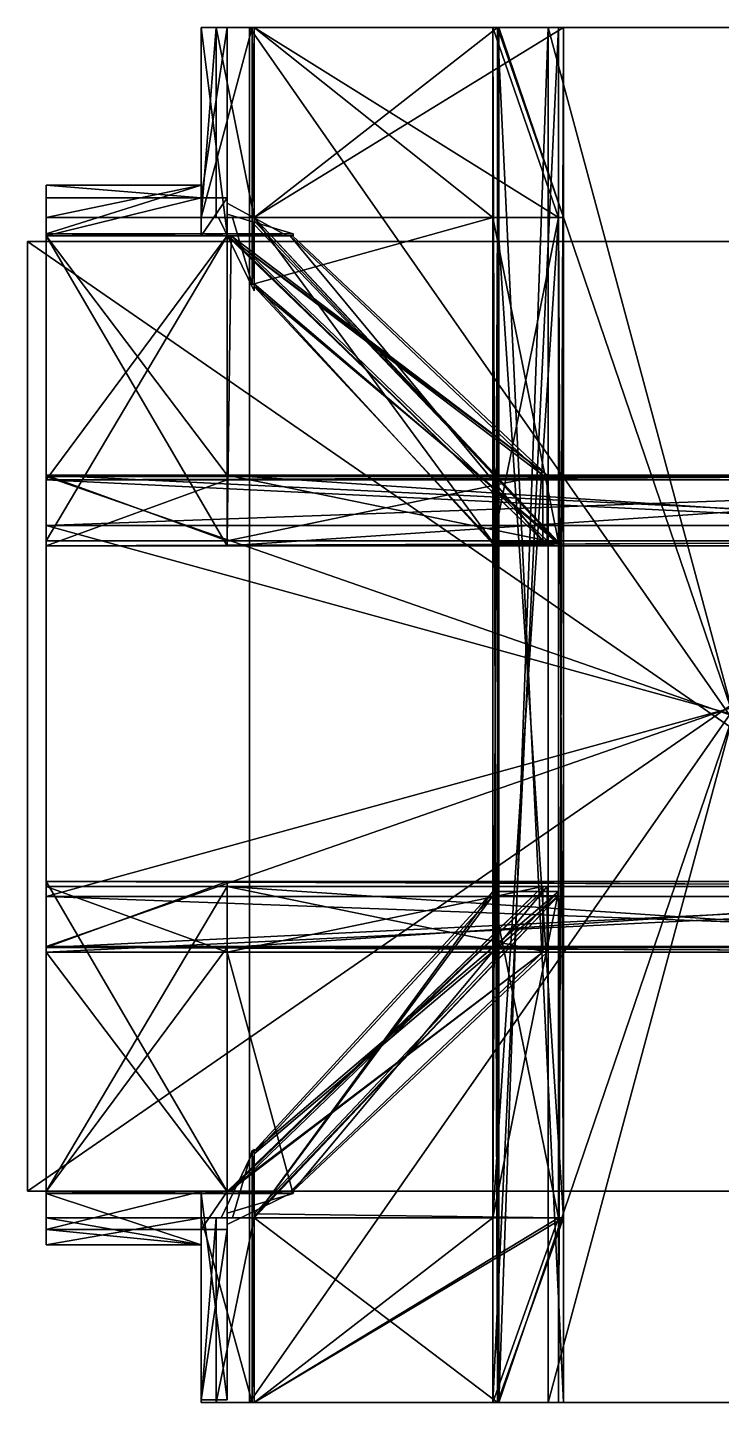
# Model space of a CAD drawing. Extents: x -444 to 75, y -339 to 175.
# Drawn here: x -444 to -184, y -339 to 175 of the extents above; entities that cross this region are included whole.
import ezdxf

# ---------------------------------------------------------------- set-up
doc = ezdxf.new("R2010")
doc.units = 0

msp = doc.modelspace()

# ---------------------------------------------------------------- meshes
at = {"layer": 'OBJECT000', "color": 50}
mesh = msp.add_polyface(dxfattribs=at)
corners = [(-369.342407, -272.512604, 469.650726), (-369.342407, -260.100037, 482.722321), (-344.190002, -260.100037, 482.722321), (-369.342407, -260.100037, 469.650726)]
mesh.append_faces([[corners[k] for k in face] for face in [(1, 2, 0), (1, 3, 2), (0, 3, 1), (2, 3, 0)]])
at = {"layer": 'OBJECT003', "color": 50}
mesh = msp.add_polyface(dxfattribs=at)
corners = [(-344.655975, -260.100037, 99), (-369.342407, -260.100037, 99), (-369.342407, -260.838715, 99), (-344.655975, -260.838715, 99), (-369.342407, -268.252838, 111.743301), (-369.342407, -260.100037, 111.743301)]
mesh.append_faces([[corners[k] for k in face] for face in [(2, 4, 3), (0, 5, 1)]])
mesh.append_faces([[corners[k] for k in face] for face in [(1, 3, 0), (2, 5, 4), (3, 5, 0)]], dxfattribs={"vtx0": -1})
mesh.append_faces([[corners[k] for k in face] for face in [(1, 2, 3), (2, 1, 5), (3, 4, 5)]], dxfattribs={"vtx2": -1})
at = {"layer": 'OBJECT006', "color": 50}
mesh = msp.add_polyface(dxfattribs=at)
corners = [(-369.342407, -260.100037, 99), (-379, -260.100037, 99), (-379, -260.8396, 99), (-369.342407, -260.8396, 99), (-369.342407, -338, 231.638199), (-379, -338, 231.638199), (-379, -338, 356.476807), (-369.342407, -338, 356.476807), (-369.342407, -274.355469, 467.711639), (-379, -274.355469, 467.711639), (-379, -260.100037, 482.721405), (-369.342407, -260.100037, 482.721405)]
mesh.append_faces([[corners[k] for k in face] for face in [(1, 3, 0), (5, 7, 4), (9, 11, 8), (6, 8, 7), (2, 4, 3), (0, 10, 1), (3, 11, 0), (9, 1, 10)]], dxfattribs={"vtx0": -1})
mesh.append_faces([[corners[k] for k in face] for face in [(3, 7, 8), (3, 8, 11), (9, 5, 2), (9, 2, 1)]], dxfattribs={"vtx0": -1, "vtx2": -1})
mesh.append_faces([[corners[k] for k in face] for face in [(1, 2, 3), (5, 6, 7), (9, 10, 11), (6, 9, 8), (2, 5, 4), (0, 11, 10), (3, 4, 7), (9, 6, 5)]], dxfattribs={"vtx2": -1})
at = {"layer": 'OBJECT007', "color": 50}
mesh = msp.add_polyface(dxfattribs=at)
corners = [(-379, -260.100037, 99), (-437, -260.100037, 99), (-437, -260.8396, 99), (-379, -260.8396, 99), (-437, -260.100037, 482.722351), (-437, -274.354095, 467.71402), (-437, -280, 457.846375), (-437, -280, 131.9366), (-379, -274.355469, 467.711639), (-379, -260.100037, 482.721405), (-379, -280, 457.847748), (-379, -280, 131.936386)]
mesh.append_faces([[corners[k] for k in face] for face in [(1, 3, 0), (5, 1, 4), (5, 9, 8), (5, 10, 6), (2, 11, 3), (1, 9, 4), (3, 9, 0), (7, 10, 11)]], dxfattribs={"vtx0": -1})
mesh.append_faces([[corners[k] for k in face] for face in [(5, 7, 2), (5, 2, 1), (3, 10, 8), (3, 8, 9)]], dxfattribs={"vtx0": -1, "vtx2": -1})
mesh.append_faces([[corners[k] for k in face] for face in [(1, 2, 3), (5, 6, 7), (5, 4, 9), (5, 8, 10), (2, 7, 11), (1, 0, 9), (3, 11, 10), (7, 6, 10)]], dxfattribs={"vtx2": -1})
at = {"layer": 'OBJECT008', "color": 50}
mesh = msp.add_polyface(dxfattribs=at)
corners = [(-369.342407, 97.099991, 469.650726), (-369.342407, 97.099991, 481.314728), (-346.898499, 97.099991, 481.314728), (-369.342407, 109.272163, 469.650726)]
mesh.append_faces([[corners[k] for k in face] for face in [(1, 2, 0), (1, 3, 2), (1, 0, 3), (2, 3, 0)]])
at = {"layer": 'OBJECT011', "color": 50}
mesh = msp.add_polyface(dxfattribs=at)
corners = [(-344.655975, 97.838745, 99), (-369.342407, 97.838745, 99), (-369.342407, 97.099991, 99), (-344.655975, 97.099991, 99), (-369.342407, 105.252235, 111.743301), (-369.342407, 97.099991, 111.743301)]
mesh.append_faces([[corners[k] for k in face] for face in [(0, 4, 1), (2, 5, 3)]])
mesh.append_faces([[corners[k] for k in face] for face in [(1, 3, 0), (1, 5, 2), (0, 5, 4)]], dxfattribs={"vtx0": -1})
mesh.append_faces([[corners[k] for k in face] for face in [(1, 2, 3), (1, 4, 5), (0, 3, 5)]], dxfattribs={"vtx2": -1})
at = {"layer": 'OBJECT012', "color": 50}
mesh = msp.add_polyface(dxfattribs=at)
corners = [(-369.342407, 97.838913, 99), (-379, 97.838913, 99), (-379, 97.099991, 99), (-369.342407, 97.099991, 99), (-379, 175, 231.637711), (-369.342407, 175, 231.637711), (-369.342407, 175, 356.475739), (-379, 175, 356.475739), (-369.342407, 111.378731, 467.632019), (-379, 111.378731, 467.632019), (-379, 97.099991, 481.315094), (-369.342407, 97.099991, 481.315094)]
mesh.append_faces([[corners[k] for k in face] for face in [(1, 3, 0), (5, 7, 4), (6, 9, 7), (0, 4, 1), (2, 11, 3), (10, 8, 11), (6, 11, 8), (1, 10, 2)]], dxfattribs={"vtx0": -1})
mesh.append_faces([[corners[k] for k in face] for face in [(6, 0, 3), (6, 3, 11), (1, 7, 9), (1, 9, 10)]], dxfattribs={"vtx0": -1, "vtx2": -1})
mesh.append_faces([[corners[k] for k in face] for face in [(1, 2, 3), (5, 6, 7), (6, 8, 9), (0, 5, 4), (2, 10, 11), (10, 9, 8), (6, 5, 0), (1, 4, 7)]], dxfattribs={"vtx2": -1})
at = {"layer": 'OBJECT013', "color": 50}
mesh = msp.add_polyface(dxfattribs=at)
corners = [(-379, 97.838913, 99), (-437, 97.838913, 99), (-437, 97.099991, 99), (-379, 97.099991, 99), (-437, 116, 130.218384), (-437, 116, 459.559753), (-437, 111.38121, 467.629639), (-437, 97.099991, 481.315094), (-379, 116, 459.5578), (-379, 111.378731, 467.632019), (-379, 116, 130.218475), (-379, 97.099991, 481.315094)]
mesh.append_faces([[corners[k] for k in face] for face in [(1, 3, 0), (1, 7, 2), (5, 9, 6), (1, 10, 4), (2, 11, 3), (7, 9, 11), (8, 11, 9), (4, 8, 5)]], dxfattribs={"vtx0": -1})
mesh.append_faces([[corners[k] for k in face] for face in [(1, 5, 6), (1, 6, 7), (8, 0, 3), (8, 3, 11)]], dxfattribs={"vtx0": -1, "vtx2": -1})
mesh.append_faces([[corners[k] for k in face] for face in [(1, 2, 3), (1, 4, 5), (5, 8, 9), (1, 0, 10), (2, 7, 11), (7, 6, 9), (8, 10, 0), (4, 10, 8)]], dxfattribs={"vtx2": -1})
at = {"layer": 'OBJECT016', "color": 50}
mesh = msp.add_polyface(dxfattribs=at)
corners = [(-437, -11.200009, 39), (-437, -149.900009, 39), (67, -149.900009, 39), (67, -11.200009, 39), (-437, -168.487152, 49), (-437, 7.166438, 49), (67, 7.166438, 49), (67, -168.487152, 49)]
mesh.append_faces([[corners[k] for k in face] for face in [(1, 3, 0), (1, 5, 4), (3, 7, 6), (1, 7, 2), (0, 6, 5), (5, 7, 4)]], dxfattribs={"vtx0": -1})
mesh.append_faces([[corners[k] for k in face] for face in [(1, 2, 3), (1, 0, 5), (3, 2, 7), (1, 4, 7), (0, 3, 6), (5, 6, 7)]], dxfattribs={"vtx2": -1})
at = {"layer": 'OBJECT017', "color": 50}
mesh = msp.add_polyface(dxfattribs=at)
corners = [(67, -168.886734, 49), (-437, -168.886734, 49), (-437, -170.70694, 50), (67, -170.70694, 50), (-437, -144.200012, 49), (67, -144.200012, 49), (-437, -146.069427, 50), (67, -146.069427, 50)]
mesh.append_faces([[corners[k] for k in face] for face in [(1, 3, 0), (1, 5, 4), (1, 6, 2), (0, 7, 5), (4, 7, 6), (2, 7, 3)]], dxfattribs={"vtx0": -1})
mesh.append_faces([[corners[k] for k in face] for face in [(1, 2, 3), (1, 0, 5), (1, 4, 6), (0, 3, 7), (4, 5, 7), (2, 6, 7)]], dxfattribs={"vtx2": -1})
at = {"layer": 'OBJECT019', "color": 50}
mesh = msp.add_polyface(dxfattribs=at)
corners = [(-369.342407, -170.706924, 50), (-437, -170.706924, 50), (-437, -260.100037, 99.113487), (-369.342407, -260.100037, 99.113487), (-437, -260.100037, 111), (-437, -146.069427, 50), (-369.342407, -260.100037, 111), (-369.342407, -146.069458, 50)]
mesh.append_faces([[corners[k] for k in face] for face in [(1, 3, 0), (2, 5, 4), (2, 6, 3), (4, 7, 6), (5, 0, 7), (3, 7, 0)]], dxfattribs={"vtx0": -1})
mesh.append_faces([[corners[k] for k in face] for face in [(1, 2, 3), (2, 1, 5), (2, 4, 6), (4, 5, 7), (5, 1, 0), (3, 6, 7)]], dxfattribs={"vtx2": -1})
at = {"layer": 'OBJECT021', "color": 50}
mesh = msp.add_polyface(dxfattribs=at)
corners = [(-249.732803, -170.706924, 50), (-369.342407, -170.706924, 50), (-369.342407, -260.100037, 99.113487), (-344.875824, -260.100037, 99.113487), (-369.342407, -260.100037, 111), (-367.902466, -260.100037, 111), (-369.342407, -146.069458, 50), (-249.732803, -146.069458, 50)]
mesh.append_faces([[corners[k] for k in face] for face in [(1, 3, 0), (2, 5, 3), (4, 7, 5), (6, 0, 7), (2, 6, 4), (3, 7, 0)]], dxfattribs={"vtx0": -1})
mesh.append_faces([[corners[k] for k in face] for face in [(1, 2, 3), (2, 4, 5), (4, 6, 7), (6, 1, 0), (2, 1, 6), (3, 5, 7)]], dxfattribs={"vtx2": -1})
at = {"layer": 'OBJECT022', "color": 50}
mesh = msp.add_polyface(dxfattribs=at)
corners = [(-437, 7.708715, 50), (-437, 5.888509, 49), (67, 5.888509, 49), (67, 7.708715, 50), (-437, -18.800011, 49), (67, -18.800011, 49), (-437, -16.930595, 50), (67, -16.930595, 50)]
mesh.append_faces([[corners[k] for k in face] for face in [(1, 3, 0), (1, 5, 2), (1, 6, 4), (2, 7, 3), (4, 7, 5), (0, 7, 6)]], dxfattribs={"vtx0": -1})
mesh.append_faces([[corners[k] for k in face] for face in [(1, 2, 3), (1, 4, 5), (1, 0, 6), (2, 5, 7), (4, 6, 7), (0, 3, 7)]], dxfattribs={"vtx2": -1})
at = {"layer": 'OBJECT024', "color": 50}
mesh = msp.add_polyface(dxfattribs=at)
corners = [(-369.342407, 97.099991, 99.112244), (-437, 97.099991, 99.112244), (-437, 7.708719, 50), (-369.342407, 7.708719, 50), (-437, 97.099991, 111), (-437, -16.930601, 50), (-369.342407, 97.099991, 111), (-369.342407, -16.93185, 50)]
mesh.append_faces([[corners[k] for k in face] for face in [(1, 3, 0), (1, 5, 2), (1, 6, 4), (5, 6, 7), (2, 7, 3), (0, 7, 6)]], dxfattribs={"vtx0": -1})
mesh.append_faces([[corners[k] for k in face] for face in [(1, 2, 3), (1, 4, 5), (1, 0, 6), (5, 4, 6), (2, 5, 7), (0, 3, 7)]], dxfattribs={"vtx2": -1})
at = {"layer": 'OBJECT026', "color": 50}
mesh = msp.add_polyface(dxfattribs=at)
corners = [(-344.873413, 97.099991, 99.112244), (-369.342407, 97.099991, 99.112244), (-369.342407, 7.708719, 50), (-249.732803, 7.708719, 50), (-367.902466, 97.099991, 111), (-369.342407, 97.099991, 111), (-249.732803, -16.93185, 50), (-369.342407, -16.93185, 50)]
mesh.append_faces([[corners[k] for k in face] for face in [(1, 3, 0), (0, 5, 1), (7, 4, 6), (2, 6, 3), (1, 7, 2), (4, 3, 6)]], dxfattribs={"vtx0": -1})
mesh.append_faces([[corners[k] for k in face] for face in [(1, 2, 3), (0, 4, 5), (7, 5, 4), (2, 7, 6), (1, 5, 7), (4, 0, 3)]], dxfattribs={"vtx2": -1})
at = {"layer": 'OBJECT027', "color": 50}
mesh = msp.add_polyface(dxfattribs=at)
corners = [(-437, -149.900009, 542), (-437, -11.200009, 542), (67, -11.200009, 542), (67, -149.900009, 542), (-437, 7.166796, 532), (-437, -168.487152, 532), (67, -168.487152, 532), (67, 7.166796, 532)]
mesh.append_faces([[corners[k] for k in face] for face in [(1, 3, 0), (1, 5, 4), (3, 7, 6), (0, 6, 5), (1, 7, 2), (5, 7, 4)]], dxfattribs={"vtx0": -1})
mesh.append_faces([[corners[k] for k in face] for face in [(1, 2, 3), (1, 0, 5), (3, 2, 7), (0, 3, 6), (1, 4, 7), (5, 6, 7)]], dxfattribs={"vtx2": -1})
at = {"layer": 'OBJECT029', "color": 50}
mesh = msp.add_polyface(dxfattribs=at)
corners = [(-369.342407, -260.100037, 481.886719), (-437, -260.100037, 481.886719), (-437, -168.887146, 532), (-369.342407, -168.887146, 532), (-437, -144.200012, 532), (-369.342407, -144.200012, 532), (-437, -260.100037, 470), (-369.342407, -260.100037, 470)]
mesh.append_faces([[corners[k] for k in face] for face in [(1, 3, 0), (2, 5, 3), (2, 6, 4), (6, 0, 7), (4, 7, 5), (0, 5, 7)]], dxfattribs={"vtx0": -1})
mesh.append_faces([[corners[k] for k in face] for face in [(1, 2, 3), (2, 4, 5), (2, 1, 6), (6, 1, 0), (4, 6, 7), (0, 3, 5)]], dxfattribs={"vtx2": -1})
at = {"layer": 'OBJECT030', "color": 50}
mesh = msp.add_polyface(dxfattribs=at)
corners = [(-369.342407, -170.70726, 531), (-369.342407, -168.887146, 532), (-2.618674, -168.887146, 532), (-2.618674, -170.70726, 531), (-369.342407, -144.200012, 532), (-2.618674, -144.200012, 532), (-369.342407, -146.068558, 531), (-2.618674, -146.068558, 531)]
mesh.append_faces([[corners[k] for k in face] for face in [(1, 3, 0), (1, 5, 2), (4, 7, 5), (2, 7, 3), (1, 6, 4), (6, 3, 7)]], dxfattribs={"vtx0": -1})
mesh.append_faces([[corners[k] for k in face] for face in [(1, 2, 3), (1, 4, 5), (4, 6, 7), (2, 5, 7), (1, 0, 6), (6, 0, 3)]], dxfattribs={"vtx2": -1})
at = {"layer": 'OBJECT031', "color": 50}
mesh = msp.add_polyface(dxfattribs=at)
corners = [(-345.797943, -260.100037, 481.886688), (-369.342407, -260.100037, 481.886688), (-369.342407, -170.70723, 531), (-251.293961, -170.70723, 531), (-368.67038, -260.100037, 470), (-369.342407, -260.100037, 470), (-369.342407, -146.068573, 531), (-251.293961, -146.068573, 531)]
mesh.append_faces([[corners[k] for k in face] for face in [(1, 3, 0), (5, 0, 4), (5, 7, 6), (1, 6, 2), (2, 7, 3), (4, 3, 7)]], dxfattribs={"vtx0": -1})
mesh.append_faces([[corners[k] for k in face] for face in [(1, 2, 3), (5, 1, 0), (5, 4, 7), (1, 5, 6), (2, 6, 7), (4, 0, 3)]], dxfattribs={"vtx2": -1})
at = {"layer": 'OBJECT034', "color": 50}
mesh = msp.add_polyface(dxfattribs=at)
corners = [(-369.342407, 5.889485, 532), (-437, 5.889485, 532), (-437, 97.099991, 481.887848), (-369.342407, 97.099991, 481.887848), (-369.342407, -18.800011, 532), (-437, -18.800011, 532), (-437, 97.099991, 470), (-369.342407, 97.099991, 470)]
mesh.append_faces([[corners[k] for k in face] for face in [(1, 3, 0), (5, 0, 4), (2, 5, 6), (2, 7, 3), (6, 4, 7), (0, 7, 4)]], dxfattribs={"vtx0": -1})
mesh.append_faces([[corners[k] for k in face] for face in [(1, 2, 3), (5, 1, 0), (2, 1, 5), (2, 6, 7), (6, 5, 4), (0, 3, 7)]], dxfattribs={"vtx2": -1})
at = {"layer": 'OBJECT035', "color": 50}
mesh = msp.add_polyface(dxfattribs=at)
corners = [(-2.618674, 5.889485, 532), (-369.342407, 5.889485, 532), (-369.342407, 7.709613, 531), (-2.618674, 7.709613, 531), (-2.618674, -18.800011, 532), (-369.342407, -18.800011, 532), (-369.342407, -16.929087, 531), (-2.618674, -16.929087, 531)]
mesh.append_faces([[corners[k] for k in face] for face in [(1, 3, 0), (5, 0, 4), (5, 7, 6), (0, 7, 4), (1, 6, 2), (2, 7, 3)]], dxfattribs={"vtx0": -1})
mesh.append_faces([[corners[k] for k in face] for face in [(1, 2, 3), (5, 1, 0), (5, 4, 7), (0, 3, 7), (1, 5, 6), (2, 6, 7)]], dxfattribs={"vtx2": -1})
at = {"layer": 'OBJECT036', "color": 50}
mesh = msp.add_polyface(dxfattribs=at)
corners = [(-369.342407, 7.709609, 531), (-369.342407, 97.099991, 481.887848), (-345.795685, 97.099991, 481.887848), (-251.293961, 7.709609, 531), (-369.342407, 97.099991, 470), (-368.670258, 97.099991, 470), (-369.342407, -16.929062, 531), (-251.293961, -16.929062, 531)]
mesh.append_faces([[corners[k] for k in face] for face in [(1, 3, 0), (5, 1, 4), (4, 7, 5), (4, 0, 6), (6, 3, 7), (2, 7, 3)]], dxfattribs={"vtx0": -1})
mesh.append_faces([[corners[k] for k in face] for face in [(1, 2, 3), (5, 2, 1), (4, 6, 7), (4, 1, 0), (6, 0, 3), (2, 5, 7)]], dxfattribs={"vtx2": -1})
at = {"layer": 'OBJECT038', "color": 50}
mesh = msp.add_polyface(dxfattribs=at)
corners = [(-359.251862, -244.348969, 482.722046), (-359.251862, -270, 482.722046), (-371.640015, -270, 469.650665), (-359.251862, -270, 469.650665)]
mesh.append_faces([[corners[k] for k in face] for face in [(1, 2, 0), (1, 0, 3), (1, 3, 2), (2, 3, 0)]])
at = {"layer": 'OBJECT039', "color": 50}
mesh = msp.add_polyface(dxfattribs=at)
corners = [(-372.605164, 104, 468.632263), (-359.251862, 104, 482.722046), (-359.251862, 76.585022, 482.722046), (-359.251862, 104, 468.632263)]
mesh.append_faces([[corners[k] for k in face] for face in [(1, 2, 0), (1, 3, 2), (0, 3, 1), (2, 3, 0)]])
at = {"layer": 'OBJECT040', "color": 50}
mesh = msp.add_polyface(dxfattribs=at)
corners = [(-359.989105, 104, 99), (-359.989105, 79, 99), (-359.251862, 79, 99), (-359.251862, 104, 99), (-367.317871, 104, 111.621727), (-359.251862, 104, 111.621727)]
mesh.append_faces([[corners[k] for k in face] for face in [(0, 4, 1), (2, 5, 3)]])
mesh.append_faces([[corners[k] for k in face] for face in [(1, 3, 0), (0, 5, 4), (1, 5, 2)]], dxfattribs={"vtx0": -1})
mesh.append_faces([[corners[k] for k in face] for face in [(1, 2, 3), (0, 3, 5), (1, 4, 5)]], dxfattribs={"vtx2": -1})
at = {"layer": 'OBJECT041', "color": 50}
mesh = msp.add_polyface(dxfattribs=at)
corners = [(-359.989105, -244.823761, 99), (-359.989105, -270, 99), (-359.251862, -270, 99), (-359.251862, -244.823761, 99), (-367.388428, -270, 111.743294), (-359.251862, -270, 111.743294)]
mesh.append_faces([[corners[k] for k in face] for face in [(0, 4, 1), (2, 5, 3)]])
mesh.append_faces([[corners[k] for k in face] for face in [(1, 3, 0), (1, 5, 2), (0, 5, 4)]], dxfattribs={"vtx0": -1})
mesh.append_faces([[corners[k] for k in face] for face in [(1, 2, 3), (1, 4, 5), (0, 3, 5)]], dxfattribs={"vtx2": -1})
at = {"layer": 'OBJECT042', "color": 50}
mesh = msp.add_polyface(dxfattribs=at)
corners = [(-359.251862, 175, 99), (-359.989655, 175, 99), (-359.989655, 104, 99), (-359.251862, 104, 99), (-359.251862, 175, 482.722015), (-373.475006, 175, 467.716583), (-379, 175, 458.04184), (-379, 175, 131.742477), (-373.473022, 104, 467.720032), (-359.251862, 104, 482.723358), (-379, 104, 458.039886), (-379, 104, 131.739807)]
mesh.append_faces([[corners[k] for k in face] for face in [(1, 3, 0), (5, 0, 4), (5, 9, 8), (5, 10, 6), (1, 11, 2), (0, 9, 4), (2, 9, 3), (7, 10, 11)]], dxfattribs={"vtx0": -1})
mesh.append_faces([[corners[k] for k in face] for face in [(5, 7, 1), (5, 1, 0), (2, 10, 8), (2, 8, 9)]], dxfattribs={"vtx0": -1, "vtx2": -1})
mesh.append_faces([[corners[k] for k in face] for face in [(1, 2, 3), (5, 6, 7), (5, 4, 9), (5, 8, 10), (1, 7, 11), (0, 3, 9), (2, 11, 10), (7, 6, 10)]], dxfattribs={"vtx2": -1})
at = {"layer": 'OBJECT043', "color": 50}
mesh = msp.add_polyface(dxfattribs=at)
corners = [(-437, 104, 231.638794), (-437, 116, 231.638794), (-437, 116, 356.478943), (-437, 104, 356.478943), (-379, 104, 458.039856), (-379, 116, 458.039856), (-379, 104, 131.739792), (-379, 116, 131.739792)]
mesh.append_faces([[corners[k] for k in face] for face in [(1, 3, 0), (3, 5, 4), (0, 7, 1), (0, 4, 6), (6, 5, 7), (2, 7, 5)]], dxfattribs={"vtx0": -1})
mesh.append_faces([[corners[k] for k in face] for face in [(1, 2, 3), (3, 2, 5), (0, 6, 7), (0, 3, 4), (6, 4, 5), (2, 1, 7)]], dxfattribs={"vtx2": -1})
at = {"layer": 'OBJECT044', "color": 50}
mesh = msp.add_polyface(dxfattribs=at)
corners = [(-359.989655, -270, 99), (-359.989655, -339, 99), (-359.251862, -339, 99), (-359.251862, -270, 99), (-379, -339, 131.742493), (-379, -339, 458.04184), (-373.474976, -339, 467.716644), (-359.251862, -339, 482.722046), (-373.473053, -270, 467.720001), (-359.251862, -270, 482.723358), (-379, -270, 458.039886), (-379, -270, 131.739746)]
mesh.append_faces([[corners[k] for k in face] for face in [(1, 3, 0), (1, 7, 2), (6, 9, 7), (5, 8, 6), (1, 11, 4), (2, 9, 3), (8, 3, 9), (4, 10, 5)]], dxfattribs={"vtx0": -1})
mesh.append_faces([[corners[k] for k in face] for face in [(1, 5, 6), (1, 6, 7), (8, 11, 0), (8, 0, 3)]], dxfattribs={"vtx0": -1, "vtx2": -1})
mesh.append_faces([[corners[k] for k in face] for face in [(1, 2, 3), (1, 4, 5), (6, 8, 9), (5, 10, 8), (1, 0, 11), (2, 7, 9), (8, 10, 11), (4, 11, 10)]], dxfattribs={"vtx2": -1})
at = {"layer": 'OBJECT045', "color": 50}
mesh = msp.add_polyface(dxfattribs=at)
corners = [(-437, -280, 231.638824), (-437, -270, 231.638824), (-437, -270, 356.478943), (-437, -280, 356.478943), (-379, -270, 458.039856), (-379, -280, 458.039856), (-379, -280, 131.739731), (-379, -270, 131.739731)]
mesh.append_faces([[corners[k] for k in face] for face in [(1, 3, 0), (2, 5, 3), (7, 0, 6), (2, 7, 4), (6, 4, 7), (0, 5, 6)]], dxfattribs={"vtx0": -1})
mesh.append_faces([[corners[k] for k in face] for face in [(1, 2, 3), (2, 4, 5), (7, 1, 0), (2, 1, 7), (6, 5, 4), (0, 3, 5)]], dxfattribs={"vtx2": -1})
at = {"layer": 'OBJECT054', "color": 50}
mesh = msp.add_polyface(dxfattribs=at)
corners = [(-249.266663, 175, 542), (-110.837029, 175, 542), (-110.837051, -339, 542), (-249.266663, -339, 542), (-92.506035, 175, 532), (-267.817566, 175, 532), (-267.817566, -339, 532), (-92.506058, -339, 532)]
mesh.append_faces([[corners[k] for k in face] for face in [(1, 3, 0), (1, 5, 4), (3, 7, 6), (0, 6, 5), (1, 7, 2), (5, 7, 4)]], dxfattribs={"vtx0": -1})
mesh.append_faces([[corners[k] for k in face] for face in [(1, 2, 3), (1, 0, 5), (3, 2, 7), (0, 3, 6), (1, 4, 7), (5, 6, 7)]], dxfattribs={"vtx2": -1})
at = {"layer": 'OBJECT060', "color": 50}
mesh = msp.add_polyface(dxfattribs=at)
corners = [(-359.251862, 175, 481.885803), (-268.215118, 175, 532), (-268.215118, 104, 532), (-359.251862, 104, 481.885803), (-243.577774, 175, 532), (-243.577774, 104, 532), (-359.251862, 175, 470), (-359.251862, 104, 470)]
mesh.append_faces([[corners[k] for k in face] for face in [(1, 3, 0), (1, 5, 2), (1, 6, 4), (0, 7, 6), (4, 7, 5), (3, 5, 7)]], dxfattribs={"vtx0": -1})
mesh.append_faces([[corners[k] for k in face] for face in [(1, 2, 3), (1, 4, 5), (1, 0, 6), (0, 3, 7), (4, 6, 7), (3, 2, 5)]], dxfattribs={"vtx2": -1})
at = {"layer": 'OBJECT061', "color": 50}
mesh = msp.add_polyface(dxfattribs=at)
corners = [(-268.215118, -270, 532), (-268.215118, -339, 532), (-359.251862, -339, 481.885803), (-359.251862, -270, 481.885803), (-243.577774, -339, 532), (-243.577774, -270, 532), (-359.251862, -339, 470), (-359.251862, -270, 470)]
mesh.append_faces([[corners[k] for k in face] for face in [(1, 3, 0), (1, 5, 4), (2, 4, 6), (2, 7, 3), (6, 5, 7), (0, 7, 5)]], dxfattribs={"vtx0": -1})
mesh.append_faces([[corners[k] for k in face] for face in [(1, 2, 3), (1, 0, 5), (2, 1, 4), (2, 6, 7), (6, 4, 5), (0, 3, 7)]], dxfattribs={"vtx2": -1})
at = {"layer": 'OBJECT062', "color": 50}
mesh = msp.add_polyface(dxfattribs=at)
corners = [(-270.031708, 104, 531), (-268.215118, 104, 532), (-268.215118, -270, 532), (-270.031708, -270, 531), (-243.577774, 104, 532), (-243.577774, -270, 532), (-245.441864, -270, 531), (-245.441864, 104, 531)]
mesh.append_faces([[corners[k] for k in face] for face in [(1, 3, 0), (1, 5, 2), (5, 7, 6), (1, 7, 4), (2, 6, 3), (3, 7, 0)]], dxfattribs={"vtx0": -1})
mesh.append_faces([[corners[k] for k in face] for face in [(1, 2, 3), (1, 4, 5), (5, 4, 7), (1, 0, 7), (2, 5, 6), (3, 6, 7)]], dxfattribs={"vtx2": -1})
at = {"layer": 'OBJECT063', "color": 50}
mesh = msp.add_polyface(dxfattribs=at)
corners = [(-270.031738, -270, 531), (-359.251862, -270, 481.885803), (-359.251862, -245.98999, 481.885803), (-270.031738, -149.609177, 531), (-359.251862, -270, 470), (-359.251862, -269.314545, 470), (-245.441833, -270, 531), (-245.441833, -149.609177, 531)]
mesh.append_faces([[corners[k] for k in face] for face in [(1, 3, 0), (5, 1, 4), (4, 7, 5), (4, 0, 6), (3, 6, 0), (2, 7, 3)]], dxfattribs={"vtx0": -1})
mesh.append_faces([[corners[k] for k in face] for face in [(1, 2, 3), (5, 2, 1), (4, 6, 7), (4, 1, 0), (3, 7, 6), (2, 5, 7)]], dxfattribs={"vtx2": -1})
at = {"layer": 'OBJECT064', "color": 50}
mesh = msp.add_polyface(dxfattribs=at)
corners = [(-359.251862, 78.212128, 481.885803), (-359.251862, 104, 481.885803), (-270.031738, 104, 531), (-270.031738, -17.351063, 531), (-359.251862, 101.338806, 470), (-359.251862, 104, 470), (-245.441833, 104, 531), (-245.441833, -17.351063, 531)]
mesh.append_faces([[corners[k] for k in face] for face in [(1, 3, 0), (5, 0, 4), (5, 7, 6), (1, 6, 2), (2, 7, 3), (0, 7, 4)]], dxfattribs={"vtx0": -1})
mesh.append_faces([[corners[k] for k in face] for face in [(1, 2, 3), (5, 1, 0), (5, 4, 7), (1, 5, 6), (2, 6, 7), (0, 3, 7)]], dxfattribs={"vtx2": -1})
at = {"layer": 'OBJECT065', "color": 50}
mesh = msp.add_polyface(dxfattribs=at)
corners = [(-110.837029, 175, 39), (-249.266663, 175, 39), (-249.266663, -339, 39), (-110.837051, -339, 39), (-267.817566, 175, 49), (-92.506393, 175, 49), (-92.506409, -339, 49), (-267.817566, -339, 49)]
mesh.append_faces([[corners[k] for k in face] for face in [(1, 3, 0), (1, 5, 4), (3, 7, 6), (1, 7, 2), (0, 6, 5), (5, 7, 4)]], dxfattribs={"vtx0": -1})
mesh.append_faces([[corners[k] for k in face] for face in [(1, 2, 3), (1, 0, 5), (3, 2, 7), (1, 4, 7), (0, 3, 6), (5, 6, 7)]], dxfattribs={"vtx2": -1})
at = {"layer": 'OBJECT071', "color": 50}
mesh = msp.add_polyface(dxfattribs=at)
corners = [(-270.035217, -339, 50), (-268.218567, -339, 49), (-268.218536, 175, 49), (-270.035187, 175, 50), (-243.577774, 175, 49), (-243.577774, -339, 49), (-245.443527, 175, 50), (-245.443527, -339, 50)]
mesh.append_faces([[corners[k] for k in face] for face in [(1, 3, 0), (2, 5, 4), (2, 6, 3), (1, 7, 5), (4, 7, 6), (0, 6, 7)]], dxfattribs={"vtx0": -1})
mesh.append_faces([[corners[k] for k in face] for face in [(1, 2, 3), (2, 1, 5), (2, 4, 6), (1, 0, 7), (4, 5, 7), (0, 3, 6)]], dxfattribs={"vtx2": -1})
at = {"layer": 'OBJECT072', "color": 50}
mesh = msp.add_polyface(dxfattribs=at)
corners = [(-270.035187, 175, 50), (-359.251862, 175, 99.112274), (-359.251862, 104, 99.112274), (-270.035187, 104, 50), (-359.251862, 175, 111), (-245.443527, 175, 50), (-359.251862, 104, 111), (-245.446243, 104, 50)]
mesh.append_faces([[corners[k] for k in face] for face in [(1, 3, 0), (1, 5, 4), (1, 6, 2), (4, 7, 6), (0, 7, 5), (2, 7, 3)]], dxfattribs={"vtx0": -1})
mesh.append_faces([[corners[k] for k in face] for face in [(1, 2, 3), (1, 0, 5), (1, 4, 6), (4, 5, 7), (0, 3, 7), (2, 6, 7)]], dxfattribs={"vtx2": -1})
at = {"layer": 'OBJECT073', "color": 50}
mesh = msp.add_polyface(dxfattribs=at)
corners = [(-359.251862, -270, 99.112274), (-359.251862, -339, 99.112274), (-270.035187, -339, 50), (-270.035187, -270, 50), (-359.251862, -339, 111), (-245.443527, -339, 50), (-359.251862, -270, 111), (-245.446381, -270, 50)]
mesh.append_faces([[corners[k] for k in face] for face in [(1, 3, 0), (1, 5, 2), (1, 6, 4), (4, 7, 5), (2, 7, 3), (0, 7, 6)]], dxfattribs={"vtx0": -1})
mesh.append_faces([[corners[k] for k in face] for face in [(1, 2, 3), (1, 4, 5), (1, 0, 6), (4, 6, 7), (2, 5, 7), (0, 3, 7)]], dxfattribs={"vtx2": -1})
at = {"layer": 'OBJECT074', "color": 50}
mesh = msp.add_polyface(dxfattribs=at)
corners = [(-359.251862, 104, 99.112274), (-359.251862, 79.226112, 99.112274), (-270.035187, -18.036407, 50), (-270.035187, 104, 50), (-359.251862, 104, 111), (-359.251862, 102.768723, 111), (-245.446335, 104, 50), (-245.446335, -18.036407, 50)]
mesh.append_faces([[corners[k] for k in face] for face in [(1, 3, 0), (0, 5, 1), (4, 7, 5), (2, 6, 3), (0, 6, 4), (1, 7, 2)]], dxfattribs={"vtx0": -1})
mesh.append_faces([[corners[k] for k in face] for face in [(1, 2, 3), (0, 4, 5), (4, 6, 7), (2, 7, 6), (0, 3, 6), (1, 5, 7)]], dxfattribs={"vtx2": -1})
at = {"layer": 'OBJECT075', "color": 50}
mesh = msp.add_polyface(dxfattribs=at)
corners = [(-359.251862, -245.045563, 99.112267), (-359.251862, -270, 99.112267), (-270.035217, -270, 50), (-270.035217, -148.017151, 50), (-359.251862, -268.531525, 111), (-359.251862, -270, 111), (-245.446335, -148.017136, 50), (-245.446335, -270, 50)]
mesh.append_faces([[corners[k] for k in face] for face in [(1, 3, 0), (0, 5, 1), (4, 7, 5), (2, 6, 3), (1, 7, 2), (0, 6, 4)]], dxfattribs={"vtx0": -1})
mesh.append_faces([[corners[k] for k in face] for face in [(1, 2, 3), (0, 4, 5), (4, 6, 7), (2, 7, 6), (1, 5, 7), (0, 3, 6)]], dxfattribs={"vtx2": -1})
at = {"layer": 'OBJECT076', "color": 50}
mesh = msp.add_polyface(dxfattribs=at)
corners = [(-444, 95.000015, 278), (-444, -260, 278), (70, -260, 278), (70, 95.000015, 278), (-444, -260, 288), (-444, 95.000015, 288), (70, 95.000015, 288), (70, -260, 288)]
mesh.append_faces([[corners[k] for k in face] for face in [(1, 3, 0), (1, 5, 4), (3, 7, 6), (0, 6, 5), (2, 4, 7), (5, 7, 4)]], dxfattribs={"vtx0": -1})
mesh.append_faces([[corners[k] for k in face] for face in [(1, 2, 3), (1, 0, 5), (3, 2, 7), (0, 3, 6), (2, 1, 4), (5, 6, 7)]], dxfattribs={"vtx2": -1})
at = {"layer": 'OBJECT077', "color": 50}
mesh = msp.add_polyface(dxfattribs=at)
corners = [(-361, 175.000015, 278), (-361, -338.999969, 278), (-1.999998, -338.999969, 278), (-1.999998, 175.000015, 278), (-361, -338.999969, 288), (-361, 175.000015, 288), (-1.999998, 175.000015, 288), (-1.999998, -338.999969, 288)]
mesh.append_faces([[corners[k] for k in face] for face in [(1, 3, 0), (1, 5, 4), (3, 7, 6), (0, 6, 5), (2, 4, 7), (5, 7, 4)]], dxfattribs={"vtx0": -1})
mesh.append_faces([[corners[k] for k in face] for face in [(1, 2, 3), (1, 0, 5), (3, 2, 7), (0, 3, 6), (2, 1, 4), (5, 6, 7)]], dxfattribs={"vtx2": -1})

doc.saveas('drawing.dxf')
